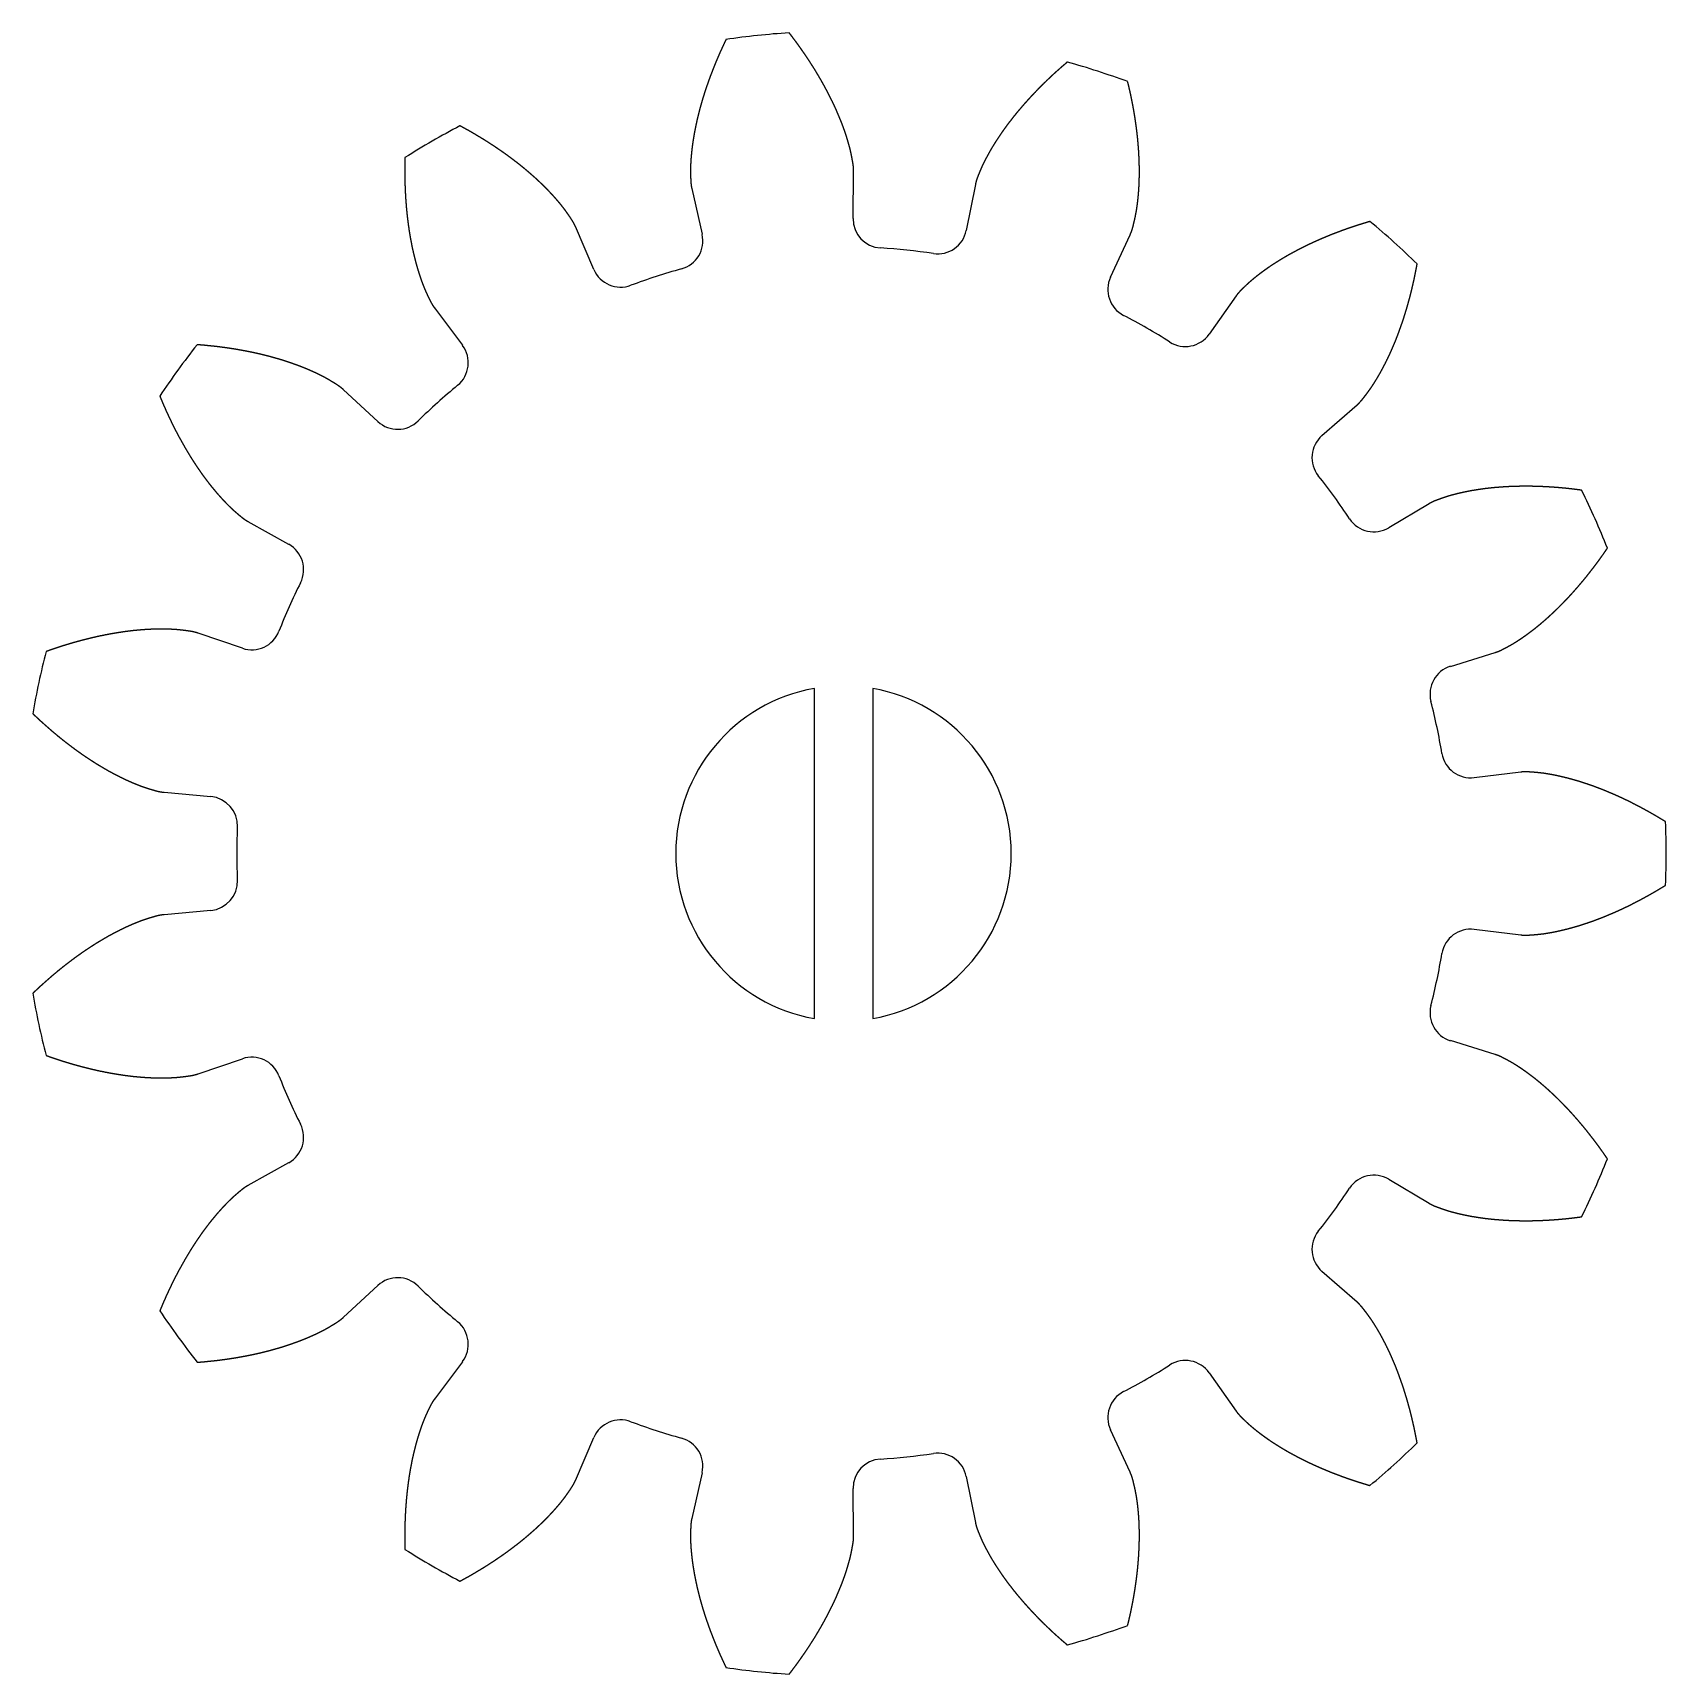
# Model space of a CAD drawing. Header units: millimetres. Extents: x -13.9 to 14.1, y -14.1 to 14.1.
import ezdxf

# ---------------------------------------------------------------- set-up
doc = ezdxf.new("R2010")
doc.units = ezdxf.units.MM
doc.layers.get('0').update_dxf_attribs({"linetype": 'CONTINUOUS'})

msp = doc.modelspace()

# ---------------------------------------------------------------- linework, layer by layer
for p, q in [((0.163, 10.888), (0.174, 11.691)), ((-2.601, 11.399), (-2.423, 10.616)), ((2.26, 11.472), (2.104, 10.684)), ((-4.28, 10.013), (-4.596, 10.751)), ((4.577, 9.88), (4.914, 10.609)), ((-7.013, 9.356), (-6.532, 8.713)), ((6.731, 9.561), (6.268, 8.904)), ((-7.982, 7.406), (-8.571, 7.952)), ((8.2, 7.164), (8.805, 7.693)), ((10.037, 5.996), (9.348, 5.585)), ((-10.212, 5.695), (-9.511, 5.303)), ((-10.304, 3.52), (-11.065, 3.778)), ((10.405, 3.209), (11.172, 3.447)), ((11.609, 1.395), (10.811, 1.3)), ((-11.645, 1.049), (-10.845, 0.976)), ((-10.845, -0.976), (-11.645, -1.049)), ((10.811, -1.3), (11.609, -1.395)), ((11.172, -3.447), (10.405, -3.209)), ((-11.065, -3.778), (-10.304, -3.52)), ((-9.511, -5.303), (-10.212, -5.695)), ((9.348, -5.585), (10.037, -5.996)), ((8.805, -7.693), (8.2, -7.164)), ((-8.571, -7.952), (-7.982, -7.406)), ((-6.532, -8.713), (-7.013, -9.356)), ((6.268, -8.904), (6.731, -9.561)), ((-4.596, -10.751), (-4.28, -10.013)), ((4.914, -10.609), (4.577, -9.88)), ((-2.423, -10.616), (-2.601, -11.399)), ((2.104, -10.684), (2.26, -11.472)), ((0.174, -11.691), (0.163, -10.888))]:
    msp.add_line(p, q)
for points in [[(-0.5, -2.831), (-0.5, 2.831, 0.83887)], [(0.5, 2.831), (0.5, -2.831, 0.83887)]]:
    msp.add_lwpolyline(points, format="xyb", close=True)
for centre, radius, start, end in [((0, 0), 14.102, 93.7877, 98.2123), ((0, 0), 14.102, 69.7877, 74.2123), ((0, 0), 14.102, 117.7877, 122.2123), ((0.663, 10.881), 0.5, 179.1982, 266.5132), ((0, 0), 14.102, 45.7877, 50.2123), ((-2.911, 10.505), 0.5, -74.5132, 12.8018), ((1.614, 10.781), 0.5, 261.4868, 348.8018), ((0, 0), 10.401, 81.4868, 86.5132), ((-3.82, 10.21), 0.5, 203.1982, 290.5132), ((0, 0), 10.401, 105.4868, 110.5132), ((5.031, 9.67), 0.5, 155.1982, 242.5132), ((0, 0), 10.401, 57.4868, 62.5132), ((5.859, 9.192), 0.5, 237.4868, 324.8018), ((0, 0), 14.102, 141.7877, 146.2123), ((-6.932, 8.413), 0.5, -50.5132, 36.8018), ((0, 0), 10.401, 129.4868, 134.5132), ((-7.642, 7.773), 0.5, 227.1982, 314.5132), ((8.53, 6.788), 0.5, 131.1982, 218.5132), ((0, 0), 10.401, 33.4868, 38.5132), ((0, 0), 14.102, 21.7877, 26.2123), ((9.091, 6.015), 0.5, 213.4868, 300.8018), ((-9.754, 4.866), 0.5, -26.5132, 60.8018), ((0, 0), 10.401, 153.4868, 158.5132), ((-10.143, 3.993), 0.5, 251.1982, 338.5132), ((0, 0), 14.102, 165.7877, 170.2123), ((10.553, 2.732), 0.5, 107.1982, 194.5132), ((0, 0), 10.401, 9.4868, 14.5132), ((10.752, 1.797), 0.5, 189.4868, 276.8018), ((-10.89, 0.478), 0.5, -2.5132, 84.8018), ((0, 0), 10.401, 177.4868, 182.5132), ((0, 0), 14.102, -2.2123, 2.2123), ((-10.89, -0.478), 0.5, -84.8018, 2.5132), ((10.752, -1.797), 0.5, 83.1982, 170.5132), ((0, 0), 10.401, 345.4868, 350.5132), ((0, 0), 14.102, 189.7877, 194.2123), ((10.553, -2.732), 0.5, 165.4868, 252.8018), ((-10.143, -3.993), 0.5, 21.4868, 108.8018), ((0, 0), 10.401, 201.4868, 206.5132), ((-9.754, -4.866), 0.5, -60.8018, 26.5132), ((0, 0), 14.102, 333.7877, 338.2123), ((9.091, -6.015), 0.5, 59.1982, 146.5132), ((0, 0), 10.401, 321.4868, 326.5132), ((8.53, -6.788), 0.5, 141.4868, 228.8018), ((-7.642, -7.773), 0.5, 45.4868, 132.8018), ((0, 0), 10.401, 225.4868, 230.5132), ((0, 0), 14.101, 213.7877, 218.2123), ((-6.932, -8.413), 0.5, -36.8018, 50.5132), ((5.859, -9.192), 0.5, 35.1982, 122.5132), ((0, 0), 10.401, 297.4868, 302.5132), ((5.031, -9.67), 0.5, 117.4868, 204.8018), ((-3.82, -10.21), 0.5, 69.4868, 156.8018), ((0, 0), 10.401, 249.4868, 254.5132), ((-2.911, -10.505), 0.5, -12.8018, 74.5132), ((0, 0), 14.101, 309.7877, 314.2123), ((0.663, -10.881), 0.5, 93.4868, 180.8018), ((0, 0), 10.401, 273.4868, 278.5132), ((1.614, -10.781), 0.5, 11.1982, 98.5132), ((0, 0), 14.102, 237.7877, 242.2123), ((0, 0), 14.102, 285.7877, 290.2123), ((0, 0), 14.102, 261.7877, 266.2123)]:
    msp.add_arc(centre, radius, start, end)
for points in [[(0.174, 11.691), (0.174, 11.698), (0.174, 11.712), (0.174, 11.733), (0.172, 11.762), (0.168, 11.797), (0.162, 11.832), (0.156, 11.867), (0.15, 11.903), (0.143, 11.938), (0.136, 11.973), (0.129, 12.008), (0.121, 12.043), (0.113, 12.079), (0.104, 12.114), (0.094, 12.149), (0.084, 12.184), (0.074, 12.219), (0.063, 12.254), (0.053, 12.289), (0.041, 12.324), (0.03, 12.358), (0.018, 12.393), (0.005, 12.428), (-0.007, 12.463), (-0.02, 12.498), (-0.034, 12.532), (-0.047, 12.567), (-0.061, 12.601), (-0.076, 12.636), (-0.09, 12.67), (-0.105, 12.705), (-0.12, 12.739), (-0.135, 12.774), (-0.151, 12.808), (-0.167, 12.842), (-0.183, 12.877), (-0.2, 12.911), (-0.217, 12.945), (-0.234, 12.979), (-0.251, 13.013), (-0.269, 13.047), (-0.286, 13.081), (-0.305, 13.115), (-0.323, 13.148), (-0.341, 13.182), (-0.36, 13.216), (-0.379, 13.25), (-0.399, 13.283), (-0.418, 13.317), (-0.438, 13.35), (-0.458, 13.384), (-0.478, 13.417), (-0.499, 13.45), (-0.52, 13.484), (-0.541, 13.517), (-0.562, 13.55), (-0.583, 13.583), (-0.605, 13.616), (-0.627, 13.649), (-0.649, 13.682), (-0.671, 13.714), (-0.694, 13.747), (-0.717, 13.78), (-0.74, 13.812), (-0.763, 13.845), (-0.786, 13.877), (-0.81, 13.91), (-0.834, 13.942), (-0.858, 13.974), (-0.882, 14.007), (-0.902, 14.032), (-0.917, 14.051), (-0.927, 14.064), (-0.932, 14.071)], [(-2.014, 13.957), (-2.018, 13.95), (-2.025, 13.935), (-2.035, 13.913), (-2.049, 13.884), (-2.066, 13.847), (-2.083, 13.811), (-2.1, 13.774), (-2.116, 13.738), (-2.132, 13.701), (-2.148, 13.664), (-2.164, 13.628), (-2.179, 13.591), (-2.195, 13.554), (-2.21, 13.518), (-2.224, 13.481), (-2.239, 13.444), (-2.253, 13.407), (-2.267, 13.371), (-2.281, 13.334), (-2.295, 13.297), (-2.308, 13.26), (-2.322, 13.223), (-2.334, 13.186), (-2.347, 13.15), (-2.36, 13.113), (-2.372, 13.076), (-2.384, 13.039), (-2.395, 13.002), (-2.407, 12.965), (-2.418, 12.928), (-2.429, 12.891), (-2.439, 12.855), (-2.45, 12.818), (-2.46, 12.781), (-2.47, 12.744), (-2.479, 12.707), (-2.489, 12.67), (-2.498, 12.633), (-2.507, 12.596), (-2.515, 12.56), (-2.523, 12.523), (-2.531, 12.486), (-2.539, 12.449), (-2.546, 12.412), (-2.553, 12.376), (-2.56, 12.339), (-2.566, 12.302), (-2.573, 12.265), (-2.578, 12.229), (-2.584, 12.192), (-2.589, 12.155), (-2.594, 12.119), (-2.598, 12.082), (-2.603, 12.046), (-2.606, 12.009), (-2.61, 11.973), (-2.613, 11.936), (-2.616, 11.9), (-2.618, 11.864), (-2.62, 11.827), (-2.622, 11.791), (-2.623, 11.755), (-2.623, 11.719), (-2.623, 11.683), (-2.622, 11.647), (-2.621, 11.611), (-2.62, 11.576), (-2.619, 11.54), (-2.617, 11.504), (-2.613, 11.469), (-2.609, 11.441), (-2.606, 11.42), (-2.603, 11.406), (-2.601, 11.399)], [(3.837, 13.57), (3.83, 13.564), (3.818, 13.554), (3.8, 13.538), (3.775, 13.517), (3.745, 13.491), (3.714, 13.464), (3.684, 13.437), (3.655, 13.411), (3.625, 13.384), (3.595, 13.357), (3.566, 13.33), (3.537, 13.302), (3.508, 13.275), (3.479, 13.248), (3.451, 13.22), (3.423, 13.193), (3.395, 13.165), (3.367, 13.137), (3.339, 13.109), (3.312, 13.081), (3.285, 13.053), (3.258, 13.024), (3.231, 12.996), (3.204, 12.967), (3.178, 12.939), (3.152, 12.91), (3.126, 12.881), (3.1, 12.852), (3.075, 12.823), (3.05, 12.794), (3.025, 12.765), (3, 12.735), (2.975, 12.706), (2.951, 12.676), (2.927, 12.647), (2.903, 12.617), (2.88, 12.587), (2.857, 12.557), (2.833, 12.527), (2.811, 12.497), (2.788, 12.466), (2.766, 12.436), (2.744, 12.405), (2.722, 12.375), (2.701, 12.344), (2.68, 12.313), (2.659, 12.282), (2.639, 12.251), (2.618, 12.22), (2.598, 12.189), (2.579, 12.158), (2.559, 12.126), (2.54, 12.095), (2.522, 12.063), (2.504, 12.031), (2.486, 11.999), (2.468, 11.967), (2.451, 11.935), (2.434, 11.903), (2.417, 11.871), (2.401, 11.838), (2.385, 11.806), (2.37, 11.773), (2.356, 11.74), (2.342, 11.707), (2.328, 11.674), (2.314, 11.641), (2.301, 11.607), (2.289, 11.574), (2.277, 11.54), (2.27, 11.513), (2.265, 11.493), (2.262, 11.479), (2.26, 11.472)], [(4.914, 10.609), (4.917, 10.616), (4.923, 10.629), (4.931, 10.648), (4.941, 10.675), (4.951, 10.709), (4.961, 10.743), (4.97, 10.778), (4.978, 10.813), (4.986, 10.847), (4.994, 10.882), (5.002, 10.918), (5.009, 10.953), (5.016, 10.989), (5.022, 11.024), (5.028, 11.06), (5.033, 11.096), (5.038, 11.132), (5.042, 11.169), (5.046, 11.205), (5.05, 11.241), (5.054, 11.278), (5.057, 11.315), (5.06, 11.351), (5.062, 11.388), (5.065, 11.425), (5.067, 11.462), (5.068, 11.5), (5.069, 11.537), (5.071, 11.574), (5.071, 11.612), (5.072, 11.649), (5.072, 11.687), (5.072, 11.724), (5.071, 11.762), (5.071, 11.8), (5.07, 11.838), (5.069, 11.876), (5.067, 11.914), (5.065, 11.952), (5.064, 11.99), (5.061, 12.028), (5.059, 12.066), (5.056, 12.105), (5.053, 12.143), (5.05, 12.181), (5.046, 12.22), (5.043, 12.258), (5.039, 12.297), (5.034, 12.336), (5.03, 12.374), (5.025, 12.413), (5.02, 12.452), (5.015, 12.49), (5.009, 12.529), (5.004, 12.568), (4.998, 12.607), (4.992, 12.646), (4.985, 12.685), (4.979, 12.724), (4.972, 12.763), (4.965, 12.802), (4.957, 12.841), (4.95, 12.88), (4.942, 12.919), (4.934, 12.958), (4.926, 12.998), (4.918, 13.037), (4.909, 13.076), (4.9, 13.115), (4.891, 13.155), (4.884, 13.186), (4.878, 13.21), (4.874, 13.225), (4.872, 13.233)], [(-4.596, 10.751), (-4.599, 10.758), (-4.605, 10.771), (-4.614, 10.79), (-4.627, 10.815), (-4.645, 10.845), (-4.664, 10.875), (-4.684, 10.905), (-4.704, 10.935), (-4.725, 10.964), (-4.745, 10.993), (-4.766, 11.023), (-4.788, 11.052), (-4.81, 11.08), (-4.832, 11.109), (-4.855, 11.137), (-4.878, 11.165), (-4.902, 11.193), (-4.926, 11.22), (-4.95, 11.248), (-4.975, 11.275), (-5, 11.302), (-5.025, 11.329), (-5.05, 11.356), (-5.076, 11.382), (-5.102, 11.409), (-5.128, 11.435), (-5.155, 11.461), (-5.181, 11.487), (-5.209, 11.513), (-5.236, 11.538), (-5.263, 11.564), (-5.291, 11.589), (-5.319, 11.614), (-5.348, 11.639), (-5.376, 11.664), (-5.405, 11.689), (-5.434, 11.713), (-5.463, 11.738), (-5.492, 11.762), (-5.522, 11.786), (-5.552, 11.81), (-5.582, 11.833), (-5.612, 11.857), (-5.643, 11.88), (-5.674, 11.904), (-5.705, 11.927), (-5.736, 11.95), (-5.767, 11.973), (-5.799, 11.995), (-5.83, 12.018), (-5.862, 12.04), (-5.894, 12.062), (-5.927, 12.084), (-5.959, 12.106), (-5.992, 12.128), (-6.025, 12.15), (-6.058, 12.171), (-6.091, 12.193), (-6.124, 12.214), (-6.158, 12.235), (-6.192, 12.256), (-6.225, 12.276), (-6.26, 12.297), (-6.294, 12.317), (-6.328, 12.338), (-6.363, 12.358), (-6.398, 12.378), (-6.433, 12.398), (-6.468, 12.417), (-6.503, 12.437), (-6.531, 12.452), (-6.553, 12.464), (-6.567, 12.471), (-6.574, 12.475)], [(-7.517, 11.931), (-7.517, 11.923), (-7.518, 11.907), (-7.518, 11.882), (-7.519, 11.85), (-7.52, 11.81), (-7.52, 11.77), (-7.521, 11.729), (-7.521, 11.689), (-7.521, 11.649), (-7.52, 11.609), (-7.52, 11.569), (-7.519, 11.53), (-7.518, 11.49), (-7.517, 11.45), (-7.515, 11.411), (-7.514, 11.371), (-7.512, 11.332), (-7.51, 11.292), (-7.507, 11.253), (-7.505, 11.214), (-7.502, 11.175), (-7.499, 11.136), (-7.496, 11.097), (-7.493, 11.058), (-7.489, 11.019), (-7.485, 10.981), (-7.481, 10.942), (-7.477, 10.904), (-7.472, 10.865), (-7.467, 10.827), (-7.462, 10.789), (-7.457, 10.751), (-7.451, 10.713), (-7.446, 10.675), (-7.44, 10.638), (-7.434, 10.6), (-7.427, 10.562), (-7.42, 10.525), (-7.413, 10.488), (-7.406, 10.451), (-7.399, 10.414), (-7.391, 10.377), (-7.383, 10.34), (-7.375, 10.304), (-7.366, 10.267), (-7.357, 10.231), (-7.348, 10.195), (-7.339, 10.159), (-7.329, 10.123), (-7.32, 10.087), (-7.309, 10.051), (-7.299, 10.016), (-7.288, 9.981), (-7.277, 9.946), (-7.266, 9.911), (-7.254, 9.876), (-7.242, 9.842), (-7.23, 9.807), (-7.217, 9.773), (-7.204, 9.739), (-7.191, 9.706), (-7.177, 9.672), (-7.163, 9.639), (-7.148, 9.606), (-7.133, 9.574), (-7.117, 9.541), (-7.102, 9.509), (-7.086, 9.477), (-7.07, 9.446), (-7.052, 9.415), (-7.037, 9.39), (-7.025, 9.373), (-7.017, 9.361), (-7.013, 9.356)], [(9.024, 10.836), (9.016, 10.834), (9.001, 10.829), (8.978, 10.822), (8.947, 10.813), (8.908, 10.801), (8.87, 10.789), (8.831, 10.777), (8.793, 10.765), (8.755, 10.752), (8.717, 10.74), (8.679, 10.727), (8.642, 10.714), (8.604, 10.701), (8.567, 10.687), (8.53, 10.674), (8.493, 10.66), (8.456, 10.646), (8.419, 10.632), (8.382, 10.617), (8.346, 10.603), (8.31, 10.588), (8.273, 10.573), (8.237, 10.558), (8.202, 10.543), (8.166, 10.528), (8.13, 10.512), (8.095, 10.496), (8.06, 10.48), (8.025, 10.464), (7.99, 10.448), (7.955, 10.431), (7.92, 10.414), (7.886, 10.397), (7.852, 10.38), (7.818, 10.363), (7.784, 10.345), (7.75, 10.327), (7.717, 10.31), (7.684, 10.291), (7.651, 10.273), (7.618, 10.255), (7.585, 10.236), (7.553, 10.217), (7.52, 10.198), (7.488, 10.178), (7.457, 10.159), (7.425, 10.139), (7.394, 10.119), (7.362, 10.099), (7.331, 10.078), (7.301, 10.058), (7.27, 10.037), (7.24, 10.016), (7.21, 9.994), (7.181, 9.973), (7.151, 9.951), (7.122, 9.929), (7.093, 9.907), (7.065, 9.884), (7.036, 9.861), (7.008, 9.838), (6.981, 9.815), (6.954, 9.791), (6.927, 9.767), (6.901, 9.742), (6.875, 9.718), (6.849, 9.693), (6.823, 9.668), (6.799, 9.643), (6.774, 9.616), (6.756, 9.595), (6.743, 9.578), (6.735, 9.566), (6.731, 9.561)], [(8.805, 7.693), (8.81, 7.698), (8.821, 7.707), (8.836, 7.722), (8.856, 7.743), (8.879, 7.769), (8.902, 7.797), (8.924, 7.825), (8.946, 7.853), (8.967, 7.881), (8.989, 7.91), (9.01, 7.939), (9.031, 7.969), (9.052, 7.998), (9.072, 8.029), (9.091, 8.059), (9.111, 8.09), (9.13, 8.121), (9.149, 8.152), (9.167, 8.184), (9.186, 8.215), (9.204, 8.247), (9.222, 8.28), (9.239, 8.312), (9.257, 8.345), (9.274, 8.378), (9.291, 8.411), (9.307, 8.444), (9.324, 8.478), (9.34, 8.511), (9.356, 8.545), (9.371, 8.579), (9.387, 8.613), (9.402, 8.648), (9.417, 8.683), (9.432, 8.717), (9.446, 8.752), (9.461, 8.787), (9.475, 8.823), (9.489, 8.858), (9.503, 8.894), (9.516, 8.93), (9.529, 8.966), (9.542, 9.002), (9.555, 9.038), (9.568, 9.074), (9.58, 9.111), (9.593, 9.148), (9.605, 9.185), (9.616, 9.221), (9.628, 9.259), (9.639, 9.296), (9.651, 9.333), (9.662, 9.371), (9.672, 9.408), (9.683, 9.446), (9.693, 9.484), (9.704, 9.522), (9.714, 9.56), (9.723, 9.599), (9.733, 9.637), (9.743, 9.676), (9.752, 9.714), (9.761, 9.753), (9.77, 9.792), (9.778, 9.831), (9.787, 9.87), (9.795, 9.91), (9.803, 9.949), (9.811, 9.988), (9.819, 10.028), (9.825, 10.06), (9.829, 10.084), (9.832, 10.099), (9.833, 10.107)], [(-8.571, 7.952), (-8.577, 7.957), (-8.587, 7.967), (-8.603, 7.98), (-8.626, 7.998), (-8.655, 8.018), (-8.684, 8.038), (-8.715, 8.057), (-8.745, 8.076), (-8.776, 8.094), (-8.807, 8.113), (-8.838, 8.131), (-8.869, 8.149), (-8.901, 8.166), (-8.933, 8.183), (-8.965, 8.199), (-8.998, 8.215), (-9.031, 8.231), (-9.064, 8.247), (-9.097, 8.262), (-9.131, 8.277), (-9.164, 8.291), (-9.198, 8.306), (-9.232, 8.32), (-9.267, 8.334), (-9.301, 8.347), (-9.336, 8.361), (-9.371, 8.374), (-9.406, 8.386), (-9.441, 8.399), (-9.476, 8.411), (-9.512, 8.423), (-9.547, 8.435), (-9.583, 8.447), (-9.619, 8.458), (-9.655, 8.469), (-9.692, 8.48), (-9.728, 8.49), (-9.765, 8.501), (-9.802, 8.511), (-9.838, 8.521), (-9.875, 8.53), (-9.913, 8.54), (-9.95, 8.549), (-9.987, 8.558), (-10.025, 8.567), (-10.062, 8.575), (-10.1, 8.584), (-10.138, 8.592), (-10.176, 8.6), (-10.214, 8.607), (-10.253, 8.615), (-10.291, 8.622), (-10.329, 8.629), (-10.368, 8.636), (-10.407, 8.643), (-10.446, 8.649), (-10.484, 8.655), (-10.523, 8.661), (-10.563, 8.667), (-10.602, 8.672), (-10.641, 8.678), (-10.681, 8.683), (-10.72, 8.688), (-10.76, 8.693), (-10.799, 8.697), (-10.839, 8.701), (-10.879, 8.705), (-10.919, 8.709), (-10.959, 8.713), (-10.999, 8.717), (-11.031, 8.719), (-11.056, 8.721), (-11.072, 8.722), (-11.08, 8.723)], [(-11.72, 7.842), (-11.717, 7.835), (-11.711, 7.82), (-11.701, 7.797), (-11.689, 7.767), (-11.673, 7.73), (-11.657, 7.693), (-11.641, 7.656), (-11.625, 7.62), (-11.609, 7.583), (-11.592, 7.547), (-11.575, 7.511), (-11.558, 7.475), (-11.541, 7.439), (-11.524, 7.403), (-11.507, 7.367), (-11.489, 7.332), (-11.471, 7.297), (-11.454, 7.262), (-11.435, 7.227), (-11.417, 7.192), (-11.399, 7.157), (-11.38, 7.123), (-11.361, 7.089), (-11.343, 7.055), (-11.323, 7.021), (-11.304, 6.987), (-11.285, 6.953), (-11.265, 6.92), (-11.245, 6.887), (-11.226, 6.854), (-11.205, 6.821), (-11.185, 6.788), (-11.165, 6.756), (-11.144, 6.724), (-11.123, 6.692), (-11.102, 6.66), (-11.081, 6.628), (-11.06, 6.597), (-11.038, 6.566), (-11.017, 6.535), (-10.995, 6.504), (-10.973, 6.474), (-10.95, 6.443), (-10.928, 6.413), (-10.905, 6.383), (-10.883, 6.354), (-10.86, 6.324), (-10.836, 6.295), (-10.813, 6.266), (-10.789, 6.238), (-10.766, 6.209), (-10.742, 6.181), (-10.718, 6.154), (-10.693, 6.126), (-10.669, 6.099), (-10.644, 6.072), (-10.619, 6.045), (-10.594, 6.019), (-10.568, 5.993), (-10.543, 5.967), (-10.517, 5.942), (-10.491, 5.917), (-10.464, 5.892), (-10.437, 5.868), (-10.41, 5.845), (-10.383, 5.821), (-10.356, 5.798), (-10.328, 5.776), (-10.3, 5.753), (-10.272, 5.732), (-10.248, 5.716), (-10.23, 5.705), (-10.218, 5.698), (-10.212, 5.695)], [(12.651, 6.229), (12.643, 6.23), (12.627, 6.232), (12.603, 6.235), (12.571, 6.239), (12.531, 6.244), (12.491, 6.249), (12.451, 6.253), (12.411, 6.258), (12.372, 6.262), (12.332, 6.266), (12.292, 6.269), (12.252, 6.273), (12.213, 6.276), (12.173, 6.279), (12.134, 6.281), (12.094, 6.284), (12.055, 6.286), (12.015, 6.288), (11.976, 6.29), (11.937, 6.292), (11.898, 6.293), (11.859, 6.294), (11.82, 6.295), (11.781, 6.296), (11.742, 6.296), (11.703, 6.296), (11.664, 6.296), (11.626, 6.296), (11.587, 6.295), (11.548, 6.295), (11.51, 6.294), (11.472, 6.292), (11.433, 6.291), (11.395, 6.289), (11.357, 6.287), (11.319, 6.285), (11.281, 6.282), (11.243, 6.279), (11.205, 6.276), (11.168, 6.273), (11.13, 6.27), (11.093, 6.266), (11.055, 6.262), (11.018, 6.257), (10.981, 6.253), (10.944, 6.248), (10.907, 6.242), (10.87, 6.237), (10.833, 6.231), (10.797, 6.225), (10.76, 6.219), (10.724, 6.212), (10.688, 6.205), (10.652, 6.198), (10.616, 6.19), (10.58, 6.182), (10.545, 6.174), (10.509, 6.165), (10.474, 6.156), (10.439, 6.147), (10.404, 6.137), (10.369, 6.127), (10.335, 6.116), (10.301, 6.105), (10.267, 6.093), (10.233, 6.081), (10.199, 6.069), (10.166, 6.057), (10.133, 6.044), (10.1, 6.03), (10.075, 6.017), (10.056, 6.007), (10.044, 6), (10.037, 5.996)], [(11.172, 3.447), (11.179, 3.449), (11.193, 3.453), (11.213, 3.461), (11.239, 3.471), (11.271, 3.486), (11.303, 3.502), (11.335, 3.519), (11.366, 3.536), (11.398, 3.553), (11.429, 3.57), (11.46, 3.588), (11.491, 3.606), (11.522, 3.625), (11.553, 3.645), (11.583, 3.664), (11.614, 3.685), (11.644, 3.705), (11.674, 3.726), (11.703, 3.747), (11.733, 3.769), (11.763, 3.791), (11.792, 3.813), (11.821, 3.835), (11.851, 3.858), (11.88, 3.881), (11.908, 3.905), (11.937, 3.928), (11.966, 3.952), (11.994, 3.977), (12.023, 4.001), (12.051, 4.026), (12.079, 4.051), (12.107, 4.076), (12.134, 4.102), (12.162, 4.127), (12.19, 4.153), (12.217, 4.18), (12.244, 4.206), (12.271, 4.233), (12.298, 4.26), (12.325, 4.287), (12.352, 4.315), (12.379, 4.342), (12.405, 4.37), (12.432, 4.398), (12.458, 4.427), (12.484, 4.455), (12.51, 4.484), (12.536, 4.513), (12.561, 4.542), (12.587, 4.572), (12.612, 4.601), (12.638, 4.631), (12.663, 4.661), (12.688, 4.691), (12.713, 4.722), (12.738, 4.752), (12.762, 4.783), (12.787, 4.814), (12.811, 4.845), (12.836, 4.877), (12.86, 4.908), (12.884, 4.94), (12.908, 4.972), (12.932, 5.004), (12.955, 5.036), (12.979, 5.069), (13.002, 5.101), (13.025, 5.134), (13.048, 5.167), (13.067, 5.194), (13.08, 5.214), (13.09, 5.227), (13.094, 5.234)], [(-11.065, 3.778), (-11.072, 3.781), (-11.085, 3.785), (-11.106, 3.791), (-11.133, 3.798), (-11.168, 3.805), (-11.203, 3.811), (-11.238, 3.816), (-11.274, 3.821), (-11.309, 3.825), (-11.345, 3.83), (-11.381, 3.833), (-11.417, 3.837), (-11.453, 3.84), (-11.489, 3.842), (-11.525, 3.844), (-11.561, 3.845), (-11.598, 3.846), (-11.634, 3.847), (-11.671, 3.847), (-11.708, 3.847), (-11.744, 3.847), (-11.781, 3.847), (-11.818, 3.846), (-11.855, 3.844), (-11.892, 3.843), (-11.929, 3.841), (-11.966, 3.838), (-12.004, 3.836), (-12.041, 3.833), (-12.078, 3.83), (-12.116, 3.826), (-12.153, 3.823), (-12.19, 3.819), (-12.228, 3.814), (-12.265, 3.81), (-12.303, 3.805), (-12.341, 3.8), (-12.378, 3.794), (-12.416, 3.788), (-12.454, 3.782), (-12.491, 3.776), (-12.529, 3.77), (-12.567, 3.763), (-12.605, 3.756), (-12.643, 3.749), (-12.68, 3.741), (-12.718, 3.734), (-12.756, 3.726), (-12.794, 3.717), (-12.832, 3.709), (-12.87, 3.7), (-12.908, 3.691), (-12.946, 3.682), (-12.984, 3.672), (-13.022, 3.663), (-13.06, 3.653), (-13.098, 3.642), (-13.136, 3.632), (-13.175, 3.621), (-13.213, 3.611), (-13.251, 3.599), (-13.289, 3.588), (-13.327, 3.576), (-13.365, 3.565), (-13.403, 3.553), (-13.441, 3.54), (-13.479, 3.528), (-13.517, 3.515), (-13.556, 3.502), (-13.594, 3.489), (-13.624, 3.478), (-13.647, 3.47), (-13.662, 3.465), (-13.67, 3.462)], [(-13.896, 2.397), (-13.89, 2.392), (-13.879, 2.38), (-13.861, 2.364), (-13.838, 2.342), (-13.808, 2.314), (-13.779, 2.287), (-13.749, 2.26), (-13.719, 2.233), (-13.689, 2.206), (-13.659, 2.18), (-13.629, 2.153), (-13.599, 2.127), (-13.569, 2.101), (-13.539, 2.076), (-13.508, 2.05), (-13.478, 2.025), (-13.447, 2), (-13.417, 1.975), (-13.386, 1.951), (-13.355, 1.926), (-13.324, 1.902), (-13.293, 1.878), (-13.262, 1.855), (-13.231, 1.831), (-13.2, 1.808), (-13.169, 1.785), (-13.137, 1.762), (-13.106, 1.74), (-13.074, 1.718), (-13.043, 1.695), (-13.011, 1.674), (-12.979, 1.652), (-12.947, 1.631), (-12.915, 1.61), (-12.883, 1.589), (-12.851, 1.569), (-12.819, 1.548), (-12.787, 1.528), (-12.754, 1.509), (-12.722, 1.489), (-12.69, 1.47), (-12.657, 1.451), (-12.624, 1.432), (-12.592, 1.414), (-12.559, 1.396), (-12.526, 1.378), (-12.493, 1.361), (-12.46, 1.343), (-12.427, 1.327), (-12.394, 1.31), (-12.361, 1.294), (-12.327, 1.278), (-12.294, 1.262), (-12.26, 1.247), (-12.227, 1.232), (-12.193, 1.218), (-12.16, 1.203), (-12.126, 1.19), (-12.092, 1.176), (-12.058, 1.163), (-12.024, 1.15), (-11.99, 1.138), (-11.956, 1.127), (-11.922, 1.116), (-11.887, 1.105), (-11.853, 1.095), (-11.819, 1.085), (-11.784, 1.075), (-11.75, 1.066), (-11.715, 1.059), (-11.687, 1.054), (-11.666, 1.051), (-11.652, 1.049), (-11.645, 1.049)], [(14.091, 0.544), (14.084, 0.549), (14.07, 0.557), (14.05, 0.57), (14.022, 0.587), (13.988, 0.607), (13.953, 0.628), (13.918, 0.648), (13.884, 0.668), (13.849, 0.688), (13.814, 0.708), (13.779, 0.728), (13.744, 0.747), (13.71, 0.766), (13.675, 0.785), (13.64, 0.803), (13.605, 0.821), (13.569, 0.84), (13.534, 0.857), (13.499, 0.875), (13.464, 0.893), (13.429, 0.91), (13.394, 0.927), (13.358, 0.943), (13.323, 0.96), (13.288, 0.976), (13.252, 0.992), (13.217, 1.008), (13.181, 1.023), (13.146, 1.038), (13.11, 1.053), (13.075, 1.068), (13.039, 1.082), (13.003, 1.097), (12.968, 1.111), (12.932, 1.124), (12.897, 1.138), (12.861, 1.151), (12.825, 1.164), (12.789, 1.176), (12.754, 1.189), (12.718, 1.201), (12.682, 1.212), (12.646, 1.224), (12.61, 1.235), (12.575, 1.246), (12.539, 1.256), (12.503, 1.267), (12.467, 1.276), (12.431, 1.286), (12.395, 1.295), (12.359, 1.304), (12.324, 1.313), (12.288, 1.321), (12.252, 1.329), (12.216, 1.337), (12.18, 1.344), (12.144, 1.351), (12.108, 1.358), (12.072, 1.364), (12.037, 1.37), (12.001, 1.375), (11.965, 1.379), (11.929, 1.383), (11.893, 1.387), (11.857, 1.39), (11.822, 1.393), (11.786, 1.396), (11.75, 1.398), (11.715, 1.4), (11.679, 1.4), (11.651, 1.399), (11.63, 1.398), (11.616, 1.396), (11.609, 1.395)], [(11.609, -1.395), (11.616, -1.396), (11.63, -1.398), (11.651, -1.399), (11.679, -1.4), (11.715, -1.4), (11.75, -1.398), (11.786, -1.396), (11.822, -1.393), (11.857, -1.39), (11.893, -1.387), (11.929, -1.383), (11.965, -1.379), (12.001, -1.375), (12.037, -1.37), (12.072, -1.364), (12.108, -1.358), (12.144, -1.351), (12.18, -1.344), (12.216, -1.337), (12.252, -1.329), (12.288, -1.321), (12.324, -1.313), (12.359, -1.304), (12.395, -1.295), (12.431, -1.286), (12.467, -1.276), (12.503, -1.267), (12.539, -1.256), (12.575, -1.246), (12.61, -1.235), (12.646, -1.224), (12.682, -1.212), (12.718, -1.201), (12.754, -1.189), (12.789, -1.176), (12.825, -1.164), (12.861, -1.151), (12.897, -1.138), (12.932, -1.124), (12.968, -1.111), (13.003, -1.097), (13.039, -1.082), (13.075, -1.068), (13.11, -1.053), (13.146, -1.038), (13.181, -1.023), (13.217, -1.008), (13.252, -0.992), (13.288, -0.976), (13.323, -0.96), (13.358, -0.943), (13.394, -0.927), (13.429, -0.91), (13.464, -0.893), (13.499, -0.875), (13.534, -0.857), (13.569, -0.84), (13.605, -0.821), (13.64, -0.803), (13.675, -0.785), (13.71, -0.766), (13.744, -0.747), (13.779, -0.728), (13.814, -0.708), (13.849, -0.688), (13.884, -0.668), (13.918, -0.648), (13.953, -0.628), (13.988, -0.607), (14.022, -0.587), (14.05, -0.57), (14.07, -0.557), (14.084, -0.549), (14.091, -0.544)], [(-11.645, -1.049), (-11.652, -1.049), (-11.666, -1.051), (-11.687, -1.054), (-11.715, -1.059), (-11.75, -1.066), (-11.784, -1.075), (-11.819, -1.085), (-11.853, -1.095), (-11.887, -1.105), (-11.922, -1.116), (-11.956, -1.127), (-11.99, -1.138), (-12.024, -1.15), (-12.058, -1.163), (-12.092, -1.176), (-12.126, -1.19), (-12.16, -1.203), (-12.193, -1.218), (-12.227, -1.232), (-12.26, -1.247), (-12.294, -1.262), (-12.327, -1.278), (-12.361, -1.294), (-12.394, -1.31), (-12.427, -1.327), (-12.46, -1.343), (-12.493, -1.361), (-12.526, -1.378), (-12.559, -1.396), (-12.592, -1.414), (-12.624, -1.432), (-12.657, -1.451), (-12.69, -1.47), (-12.722, -1.489), (-12.754, -1.509), (-12.787, -1.528), (-12.819, -1.548), (-12.851, -1.569), (-12.883, -1.589), (-12.915, -1.61), (-12.947, -1.631), (-12.979, -1.652), (-13.011, -1.674), (-13.043, -1.695), (-13.074, -1.718), (-13.106, -1.74), (-13.137, -1.762), (-13.169, -1.785), (-13.2, -1.808), (-13.231, -1.831), (-13.262, -1.855), (-13.293, -1.878), (-13.324, -1.902), (-13.355, -1.926), (-13.386, -1.951), (-13.417, -1.975), (-13.447, -2), (-13.478, -2.025), (-13.508, -2.05), (-13.539, -2.076), (-13.569, -2.101), (-13.599, -2.127), (-13.629, -2.153), (-13.659, -2.18), (-13.689, -2.206), (-13.719, -2.233), (-13.749, -2.26), (-13.779, -2.287), (-13.808, -2.314), (-13.838, -2.342), (-13.861, -2.364), (-13.879, -2.38), (-13.89, -2.392), (-13.896, -2.397)], [(-13.67, -3.462), (-13.662, -3.465), (-13.647, -3.47), (-13.624, -3.478), (-13.594, -3.489), (-13.556, -3.502), (-13.517, -3.515), (-13.479, -3.528), (-13.441, -3.54), (-13.403, -3.553), (-13.365, -3.565), (-13.327, -3.576), (-13.289, -3.588), (-13.251, -3.599), (-13.213, -3.611), (-13.175, -3.621), (-13.136, -3.632), (-13.098, -3.642), (-13.06, -3.653), (-13.022, -3.663), (-12.984, -3.672), (-12.946, -3.682), (-12.908, -3.691), (-12.87, -3.7), (-12.832, -3.709), (-12.794, -3.717), (-12.756, -3.726), (-12.718, -3.734), (-12.68, -3.741), (-12.643, -3.749), (-12.605, -3.756), (-12.567, -3.763), (-12.529, -3.77), (-12.491, -3.776), (-12.454, -3.782), (-12.416, -3.788), (-12.378, -3.794), (-12.341, -3.8), (-12.303, -3.805), (-12.265, -3.81), (-12.228, -3.814), (-12.19, -3.819), (-12.153, -3.823), (-12.116, -3.826), (-12.078, -3.83), (-12.041, -3.833), (-12.004, -3.836), (-11.966, -3.838), (-11.929, -3.841), (-11.892, -3.843), (-11.855, -3.844), (-11.818, -3.846), (-11.781, -3.847), (-11.744, -3.847), (-11.708, -3.847), (-11.671, -3.847), (-11.634, -3.847), (-11.598, -3.846), (-11.561, -3.845), (-11.525, -3.844), (-11.489, -3.842), (-11.453, -3.84), (-11.417, -3.837), (-11.381, -3.833), (-11.345, -3.83), (-11.309, -3.825), (-11.274, -3.821), (-11.238, -3.816), (-11.203, -3.811), (-11.168, -3.805), (-11.133, -3.798), (-11.106, -3.791), (-11.085, -3.785), (-11.072, -3.781), (-11.065, -3.778)], [(13.094, -5.234), (13.09, -5.227), (13.08, -5.214), (13.067, -5.194), (13.048, -5.167), (13.025, -5.134), (13.002, -5.101), (12.979, -5.069), (12.955, -5.036), (12.932, -5.004), (12.908, -4.972), (12.884, -4.94), (12.86, -4.908), (12.836, -4.877), (12.811, -4.845), (12.787, -4.814), (12.762, -4.783), (12.738, -4.752), (12.713, -4.722), (12.688, -4.691), (12.663, -4.661), (12.638, -4.631), (12.612, -4.601), (12.587, -4.572), (12.561, -4.542), (12.536, -4.513), (12.51, -4.484), (12.484, -4.455), (12.458, -4.427), (12.432, -4.398), (12.405, -4.37), (12.379, -4.342), (12.352, -4.315), (12.325, -4.287), (12.298, -4.26), (12.271, -4.233), (12.244, -4.206), (12.217, -4.18), (12.19, -4.153), (12.162, -4.127), (12.134, -4.102), (12.107, -4.076), (12.079, -4.051), (12.051, -4.026), (12.023, -4.001), (11.994, -3.977), (11.966, -3.952), (11.937, -3.928), (11.908, -3.905), (11.88, -3.881), (11.851, -3.858), (11.821, -3.835), (11.792, -3.813), (11.763, -3.791), (11.733, -3.769), (11.703, -3.747), (11.674, -3.726), (11.644, -3.705), (11.614, -3.685), (11.583, -3.664), (11.553, -3.645), (11.522, -3.625), (11.491, -3.606), (11.46, -3.588), (11.429, -3.57), (11.398, -3.553), (11.366, -3.536), (11.335, -3.519), (11.303, -3.502), (11.271, -3.486), (11.239, -3.471), (11.213, -3.461), (11.193, -3.453), (11.179, -3.449), (11.172, -3.447)], [(-10.212, -5.695), (-10.218, -5.698), (-10.23, -5.705), (-10.248, -5.716), (-10.272, -5.732), (-10.3, -5.753), (-10.328, -5.776), (-10.356, -5.798), (-10.383, -5.821), (-10.41, -5.845), (-10.437, -5.868), (-10.464, -5.892), (-10.491, -5.917), (-10.517, -5.942), (-10.543, -5.967), (-10.568, -5.993), (-10.594, -6.019), (-10.619, -6.045), (-10.644, -6.072), (-10.669, -6.099), (-10.693, -6.126), (-10.718, -6.154), (-10.742, -6.181), (-10.766, -6.209), (-10.789, -6.238), (-10.813, -6.266), (-10.836, -6.295), (-10.86, -6.324), (-10.883, -6.354), (-10.905, -6.383), (-10.928, -6.413), (-10.95, -6.443), (-10.973, -6.474), (-10.995, -6.504), (-11.017, -6.535), (-11.038, -6.566), (-11.06, -6.597), (-11.081, -6.628), (-11.102, -6.66), (-11.123, -6.692), (-11.144, -6.724), (-11.165, -6.756), (-11.185, -6.788), (-11.205, -6.821), (-11.226, -6.854), (-11.245, -6.887), (-11.265, -6.92), (-11.285, -6.953), (-11.304, -6.987), (-11.323, -7.021), (-11.343, -7.055), (-11.361, -7.089), (-11.38, -7.123), (-11.399, -7.157), (-11.417, -7.192), (-11.435, -7.227), (-11.454, -7.262), (-11.471, -7.297), (-11.489, -7.332), (-11.507, -7.367), (-11.524, -7.403), (-11.541, -7.439), (-11.558, -7.475), (-11.575, -7.511), (-11.592, -7.547), (-11.609, -7.583), (-11.625, -7.62), (-11.641, -7.656), (-11.657, -7.693), (-11.673, -7.73), (-11.689, -7.767), (-11.701, -7.797), (-11.711, -7.82), (-11.717, -7.835), (-11.72, -7.842)], [(10.037, -5.996), (10.044, -6), (10.056, -6.007), (10.075, -6.017), (10.1, -6.03), (10.133, -6.044), (10.166, -6.057), (10.199, -6.069), (10.233, -6.081), (10.267, -6.093), (10.301, -6.105), (10.335, -6.116), (10.369, -6.127), (10.404, -6.137), (10.439, -6.147), (10.474, -6.156), (10.509, -6.165), (10.545, -6.174), (10.58, -6.182), (10.616, -6.19), (10.652, -6.198), (10.688, -6.205), (10.724, -6.212), (10.76, -6.219), (10.797, -6.225), (10.833, -6.231), (10.87, -6.237), (10.907, -6.242), (10.944, -6.248), (10.981, -6.253), (11.018, -6.257), (11.055, -6.262), (11.093, -6.266), (11.13, -6.27), (11.168, -6.273), (11.205, -6.276), (11.243, -6.279), (11.281, -6.282), (11.319, -6.285), (11.357, -6.287), (11.395, -6.289), (11.433, -6.291), (11.472, -6.292), (11.51, -6.294), (11.548, -6.295), (11.587, -6.295), (11.626, -6.296), (11.664, -6.296), (11.703, -6.296), (11.742, -6.296), (11.781, -6.296), (11.82, -6.295), (11.859, -6.294), (11.898, -6.293), (11.937, -6.292), (11.976, -6.29), (12.015, -6.288), (12.055, -6.286), (12.094, -6.284), (12.134, -6.281), (12.173, -6.279), (12.213, -6.276), (12.252, -6.273), (12.292, -6.269), (12.332, -6.266), (12.372, -6.262), (12.411, -6.258), (12.451, -6.253), (12.491, -6.249), (12.531, -6.244), (12.571, -6.239), (12.603, -6.235), (12.627, -6.232), (12.643, -6.23), (12.651, -6.229)], [(9.833, -10.107), (9.832, -10.099), (9.829, -10.084), (9.825, -10.06), (9.819, -10.028), (9.811, -9.988), (9.803, -9.949), (9.795, -9.91), (9.787, -9.87), (9.778, -9.831), (9.77, -9.792), (9.761, -9.753), (9.752, -9.714), (9.743, -9.676), (9.733, -9.637), (9.723, -9.599), (9.714, -9.56), (9.704, -9.522), (9.693, -9.484), (9.683, -9.446), (9.672, -9.408), (9.662, -9.371), (9.651, -9.333), (9.639, -9.296), (9.628, -9.259), (9.616, -9.221), (9.605, -9.185), (9.593, -9.148), (9.58, -9.111), (9.568, -9.074), (9.555, -9.038), (9.542, -9.002), (9.529, -8.966), (9.516, -8.93), (9.503, -8.894), (9.489, -8.858), (9.475, -8.823), (9.461, -8.787), (9.446, -8.752), (9.432, -8.717), (9.417, -8.683), (9.402, -8.648), (9.387, -8.613), (9.371, -8.579), (9.356, -8.545), (9.34, -8.511), (9.324, -8.478), (9.307, -8.444), (9.291, -8.411), (9.274, -8.378), (9.257, -8.345), (9.239, -8.312), (9.222, -8.28), (9.204, -8.247), (9.186, -8.215), (9.167, -8.184), (9.149, -8.152), (9.13, -8.121), (9.111, -8.09), (9.091, -8.059), (9.072, -8.029), (9.052, -7.998), (9.031, -7.969), (9.01, -7.939), (8.989, -7.91), (8.967, -7.881), (8.946, -7.853), (8.924, -7.825), (8.902, -7.797), (8.879, -7.769), (8.856, -7.743), (8.836, -7.722), (8.821, -7.707), (8.81, -7.698), (8.805, -7.693)], [(-11.08, -8.723), (-11.072, -8.722), (-11.056, -8.721), (-11.031, -8.719), (-10.999, -8.717), (-10.959, -8.713), (-10.919, -8.709), (-10.879, -8.705), (-10.839, -8.701), (-10.799, -8.697), (-10.76, -8.693), (-10.72, -8.688), (-10.681, -8.683), (-10.641, -8.678), (-10.602, -8.672), (-10.563, -8.667), (-10.523, -8.661), (-10.484, -8.655), (-10.446, -8.649), (-10.407, -8.643), (-10.368, -8.636), (-10.329, -8.629), (-10.291, -8.622), (-10.253, -8.615), (-10.214, -8.607), (-10.176, -8.6), (-10.138, -8.592), (-10.1, -8.584), (-10.062, -8.575), (-10.025, -8.567), (-9.987, -8.558), (-9.95, -8.549), (-9.913, -8.54), (-9.875, -8.53), (-9.838, -8.521), (-9.802, -8.511), (-9.765, -8.501), (-9.728, -8.49), (-9.692, -8.48), (-9.655, -8.469), (-9.619, -8.458), (-9.583, -8.447), (-9.547, -8.435), (-9.512, -8.423), (-9.476, -8.411), (-9.441, -8.399), (-9.406, -8.386), (-9.371, -8.374), (-9.336, -8.361), (-9.301, -8.347), (-9.267, -8.334), (-9.232, -8.32), (-9.198, -8.306), (-9.164, -8.291), (-9.131, -8.277), (-9.097, -8.262), (-9.064, -8.247), (-9.031, -8.231), (-8.998, -8.215), (-8.965, -8.199), (-8.933, -8.183), (-8.901, -8.166), (-8.869, -8.149), (-8.838, -8.131), (-8.807, -8.113), (-8.776, -8.094), (-8.745, -8.076), (-8.715, -8.057), (-8.684, -8.038), (-8.655, -8.018), (-8.626, -7.998), (-8.603, -7.98), (-8.587, -7.967), (-8.577, -7.957), (-8.571, -7.952)], [(-7.013, -9.356), (-7.017, -9.361), (-7.025, -9.373), (-7.037, -9.39), (-7.052, -9.415), (-7.07, -9.446), (-7.086, -9.477), (-7.102, -9.509), (-7.117, -9.541), (-7.133, -9.574), (-7.148, -9.606), (-7.163, -9.639), (-7.177, -9.672), (-7.191, -9.706), (-7.204, -9.739), (-7.217, -9.773), (-7.23, -9.807), (-7.242, -9.842), (-7.254, -9.876), (-7.266, -9.911), (-7.277, -9.946), (-7.288, -9.981), (-7.299, -10.016), (-7.309, -10.051), (-7.32, -10.087), (-7.329, -10.123), (-7.339, -10.159), (-7.348, -10.195), (-7.357, -10.231), (-7.366, -10.267), (-7.375, -10.304), (-7.383, -10.34), (-7.391, -10.377), (-7.399, -10.414), (-7.406, -10.451), (-7.413, -10.488), (-7.42, -10.525), (-7.427, -10.562), (-7.434, -10.6), (-7.44, -10.638), (-7.446, -10.675), (-7.451, -10.713), (-7.457, -10.751), (-7.462, -10.789), (-7.467, -10.827), (-7.472, -10.865), (-7.477, -10.904), (-7.481, -10.942), (-7.485, -10.981), (-7.489, -11.019), (-7.493, -11.058), (-7.496, -11.097), (-7.499, -11.136), (-7.502, -11.175), (-7.505, -11.214), (-7.507, -11.253), (-7.51, -11.292), (-7.512, -11.332), (-7.514, -11.371), (-7.515, -11.411), (-7.517, -11.45), (-7.518, -11.49), (-7.519, -11.53), (-7.52, -11.569), (-7.52, -11.609), (-7.521, -11.649), (-7.521, -11.689), (-7.521, -11.729), (-7.52, -11.77), (-7.52, -11.81), (-7.519, -11.85), (-7.518, -11.882), (-7.518, -11.907), (-7.517, -11.923), (-7.517, -11.931)], [(6.731, -9.561), (6.735, -9.566), (6.743, -9.578), (6.756, -9.595), (6.774, -9.616), (6.799, -9.643), (6.823, -9.668), (6.849, -9.693), (6.875, -9.718), (6.901, -9.742), (6.927, -9.767), (6.954, -9.791), (6.981, -9.815), (7.008, -9.838), (7.036, -9.861), (7.065, -9.884), (7.093, -9.907), (7.122, -9.929), (7.151, -9.951), (7.181, -9.973), (7.21, -9.994), (7.24, -10.016), (7.27, -10.037), (7.301, -10.058), (7.331, -10.078), (7.362, -10.099), (7.394, -10.119), (7.425, -10.139), (7.457, -10.159), (7.488, -10.178), (7.52, -10.198), (7.553, -10.217), (7.585, -10.236), (7.618, -10.255), (7.651, -10.273), (7.684, -10.291), (7.717, -10.31), (7.75, -10.327), (7.784, -10.345), (7.818, -10.363), (7.852, -10.38), (7.886, -10.397), (7.92, -10.414), (7.955, -10.431), (7.99, -10.448), (8.025, -10.464), (8.06, -10.48), (8.095, -10.496), (8.13, -10.512), (8.166, -10.528), (8.202, -10.543), (8.237, -10.558), (8.273, -10.573), (8.31, -10.588), (8.346, -10.603), (8.382, -10.617), (8.419, -10.632), (8.456, -10.646), (8.493, -10.66), (8.53, -10.674), (8.567, -10.687), (8.604, -10.701), (8.642, -10.714), (8.679, -10.727), (8.717, -10.74), (8.755, -10.752), (8.793, -10.765), (8.831, -10.777), (8.87, -10.789), (8.908, -10.801), (8.947, -10.813), (8.978, -10.822), (9.001, -10.829), (9.016, -10.834), (9.024, -10.836)], [(4.872, -13.233), (4.874, -13.225), (4.878, -13.21), (4.884, -13.186), (4.891, -13.155), (4.9, -13.115), (4.909, -13.076), (4.918, -13.037), (4.926, -12.998), (4.934, -12.958), (4.942, -12.919), (4.95, -12.88), (4.957, -12.841), (4.965, -12.802), (4.972, -12.763), (4.979, -12.724), (4.985, -12.685), (4.992, -12.646), (4.998, -12.607), (5.004, -12.568), (5.009, -12.529), (5.015, -12.49), (5.02, -12.452), (5.025, -12.413), (5.03, -12.374), (5.034, -12.336), (5.039, -12.297), (5.043, -12.258), (5.046, -12.22), (5.05, -12.181), (5.053, -12.143), (5.056, -12.105), (5.059, -12.066), (5.061, -12.028), (5.064, -11.99), (5.065, -11.952), (5.067, -11.914), (5.069, -11.876), (5.07, -11.838), (5.071, -11.8), (5.071, -11.762), (5.072, -11.724), (5.072, -11.687), (5.072, -11.649), (5.071, -11.612), (5.071, -11.574), (5.069, -11.537), (5.068, -11.5), (5.067, -11.462), (5.065, -11.425), (5.062, -11.388), (5.06, -11.351), (5.057, -11.315), (5.054, -11.278), (5.05, -11.241), (5.046, -11.205), (5.042, -11.169), (5.038, -11.132), (5.033, -11.096), (5.028, -11.06), (5.022, -11.024), (5.016, -10.989), (5.009, -10.953), (5.002, -10.918), (4.994, -10.882), (4.986, -10.847), (4.978, -10.813), (4.97, -10.778), (4.961, -10.743), (4.951, -10.709), (4.941, -10.675), (4.931, -10.648), (4.923, -10.629), (4.917, -10.616), (4.914, -10.609)], [(-6.574, -12.475), (-6.567, -12.471), (-6.553, -12.464), (-6.531, -12.452), (-6.503, -12.437), (-6.468, -12.417), (-6.433, -12.398), (-6.398, -12.378), (-6.363, -12.358), (-6.328, -12.338), (-6.294, -12.317), (-6.26, -12.297), (-6.225, -12.276), (-6.192, -12.256), (-6.158, -12.235), (-6.124, -12.214), (-6.091, -12.193), (-6.058, -12.171), (-6.025, -12.15), (-5.992, -12.128), (-5.959, -12.106), (-5.927, -12.084), (-5.894, -12.062), (-5.862, -12.04), (-5.83, -12.018), (-5.799, -11.995), (-5.767, -11.973), (-5.736, -11.95), (-5.705, -11.927), (-5.674, -11.904), (-5.643, -11.88), (-5.612, -11.857), (-5.582, -11.833), (-5.552, -11.81), (-5.522, -11.786), (-5.492, -11.762), (-5.463, -11.738), (-5.434, -11.713), (-5.405, -11.689), (-5.376, -11.664), (-5.348, -11.639), (-5.319, -11.614), (-5.291, -11.589), (-5.263, -11.564), (-5.236, -11.538), (-5.209, -11.513), (-5.181, -11.487), (-5.155, -11.461), (-5.128, -11.435), (-5.102, -11.409), (-5.076, -11.382), (-5.05, -11.356), (-5.025, -11.329), (-5, -11.302), (-4.975, -11.275), (-4.95, -11.248), (-4.926, -11.22), (-4.902, -11.193), (-4.878, -11.165), (-4.855, -11.137), (-4.832, -11.109), (-4.81, -11.08), (-4.788, -11.052), (-4.766, -11.023), (-4.745, -10.993), (-4.725, -10.964), (-4.704, -10.935), (-4.684, -10.905), (-4.664, -10.875), (-4.645, -10.845), (-4.627, -10.815), (-4.614, -10.79), (-4.605, -10.771), (-4.599, -10.758), (-4.596, -10.751)], [(-2.601, -11.399), (-2.603, -11.406), (-2.606, -11.42), (-2.609, -11.441), (-2.613, -11.469), (-2.617, -11.504), (-2.619, -11.54), (-2.62, -11.576), (-2.621, -11.611), (-2.622, -11.647), (-2.623, -11.683), (-2.623, -11.719), (-2.623, -11.755), (-2.622, -11.791), (-2.62, -11.827), (-2.618, -11.864), (-2.616, -11.9), (-2.613, -11.936), (-2.61, -11.973), (-2.606, -12.009), (-2.603, -12.046), (-2.598, -12.082), (-2.594, -12.119), (-2.589, -12.155), (-2.584, -12.192), (-2.578, -12.229), (-2.573, -12.265), (-2.566, -12.302), (-2.56, -12.339), (-2.553, -12.376), (-2.546, -12.412), (-2.539, -12.449), (-2.531, -12.486), (-2.523, -12.523), (-2.515, -12.56), (-2.507, -12.596), (-2.498, -12.633), (-2.489, -12.67), (-2.479, -12.707), (-2.47, -12.744), (-2.46, -12.781), (-2.45, -12.818), (-2.439, -12.855), (-2.429, -12.891), (-2.418, -12.928), (-2.407, -12.965), (-2.395, -13.002), (-2.384, -13.039), (-2.372, -13.076), (-2.36, -13.113), (-2.347, -13.15), (-2.334, -13.186), (-2.322, -13.223), (-2.308, -13.26), (-2.295, -13.297), (-2.281, -13.334), (-2.267, -13.371), (-2.253, -13.407), (-2.239, -13.444), (-2.224, -13.481), (-2.21, -13.518), (-2.195, -13.554), (-2.179, -13.591), (-2.164, -13.628), (-2.148, -13.664), (-2.132, -13.701), (-2.116, -13.738), (-2.1, -13.774), (-2.083, -13.811), (-2.066, -13.847), (-2.049, -13.884), (-2.035, -13.913), (-2.025, -13.935), (-2.018, -13.95), (-2.014, -13.957)], [(2.26, -11.472), (2.262, -11.479), (2.265, -11.493), (2.27, -11.513), (2.277, -11.54), (2.289, -11.574), (2.301, -11.607), (2.314, -11.641), (2.328, -11.674), (2.342, -11.707), (2.356, -11.74), (2.37, -11.773), (2.385, -11.806), (2.401, -11.838), (2.417, -11.871), (2.434, -11.903), (2.451, -11.935), (2.468, -11.967), (2.486, -11.999), (2.504, -12.031), (2.522, -12.063), (2.54, -12.095), (2.559, -12.126), (2.579, -12.158), (2.598, -12.189), (2.618, -12.22), (2.639, -12.251), (2.659, -12.282), (2.68, -12.313), (2.701, -12.344), (2.722, -12.375), (2.744, -12.405), (2.766, -12.436), (2.788, -12.466), (2.811, -12.497), (2.833, -12.527), (2.857, -12.557), (2.88, -12.587), (2.903, -12.617), (2.927, -12.647), (2.951, -12.676), (2.975, -12.706), (3, -12.735), (3.025, -12.765), (3.05, -12.794), (3.075, -12.823), (3.1, -12.852), (3.126, -12.881), (3.152, -12.91), (3.178, -12.939), (3.204, -12.967), (3.231, -12.996), (3.258, -13.024), (3.285, -13.053), (3.312, -13.081), (3.339, -13.109), (3.367, -13.137), (3.395, -13.165), (3.423, -13.193), (3.451, -13.22), (3.479, -13.248), (3.508, -13.275), (3.537, -13.302), (3.566, -13.33), (3.595, -13.357), (3.625, -13.384), (3.655, -13.411), (3.684, -13.437), (3.714, -13.464), (3.745, -13.491), (3.775, -13.517), (3.8, -13.538), (3.818, -13.554), (3.83, -13.564), (3.837, -13.57)], [(-0.932, -14.071), (-0.927, -14.064), (-0.917, -14.051), (-0.902, -14.032), (-0.882, -14.007), (-0.858, -13.974), (-0.834, -13.942), (-0.81, -13.91), (-0.786, -13.877), (-0.763, -13.845), (-0.74, -13.812), (-0.717, -13.78), (-0.694, -13.747), (-0.671, -13.714), (-0.649, -13.682), (-0.627, -13.649), (-0.605, -13.616), (-0.583, -13.583), (-0.562, -13.55), (-0.541, -13.517), (-0.52, -13.484), (-0.499, -13.45), (-0.478, -13.417), (-0.458, -13.384), (-0.438, -13.35), (-0.418, -13.317), (-0.399, -13.283), (-0.379, -13.25), (-0.36, -13.216), (-0.341, -13.182), (-0.323, -13.148), (-0.305, -13.115), (-0.286, -13.081), (-0.269, -13.047), (-0.251, -13.013), (-0.234, -12.979), (-0.217, -12.945), (-0.2, -12.911), (-0.183, -12.877), (-0.167, -12.842), (-0.151, -12.808), (-0.135, -12.774), (-0.12, -12.739), (-0.105, -12.705), (-0.09, -12.67), (-0.076, -12.636), (-0.061, -12.601), (-0.047, -12.567), (-0.034, -12.532), (-0.02, -12.498), (-0.007, -12.463), (0.005, -12.428), (0.018, -12.393), (0.03, -12.358), (0.041, -12.324), (0.053, -12.289), (0.063, -12.254), (0.074, -12.219), (0.084, -12.184), (0.094, -12.149), (0.104, -12.114), (0.113, -12.079), (0.121, -12.043), (0.129, -12.008), (0.136, -11.973), (0.143, -11.938), (0.15, -11.903), (0.156, -11.867), (0.162, -11.832), (0.168, -11.797), (0.172, -11.762), (0.174, -11.733), (0.174, -11.712), (0.174, -11.698), (0.174, -11.691)]]:
    msp.add_open_spline(points, degree=5)

doc.saveas('drawing.dxf')
